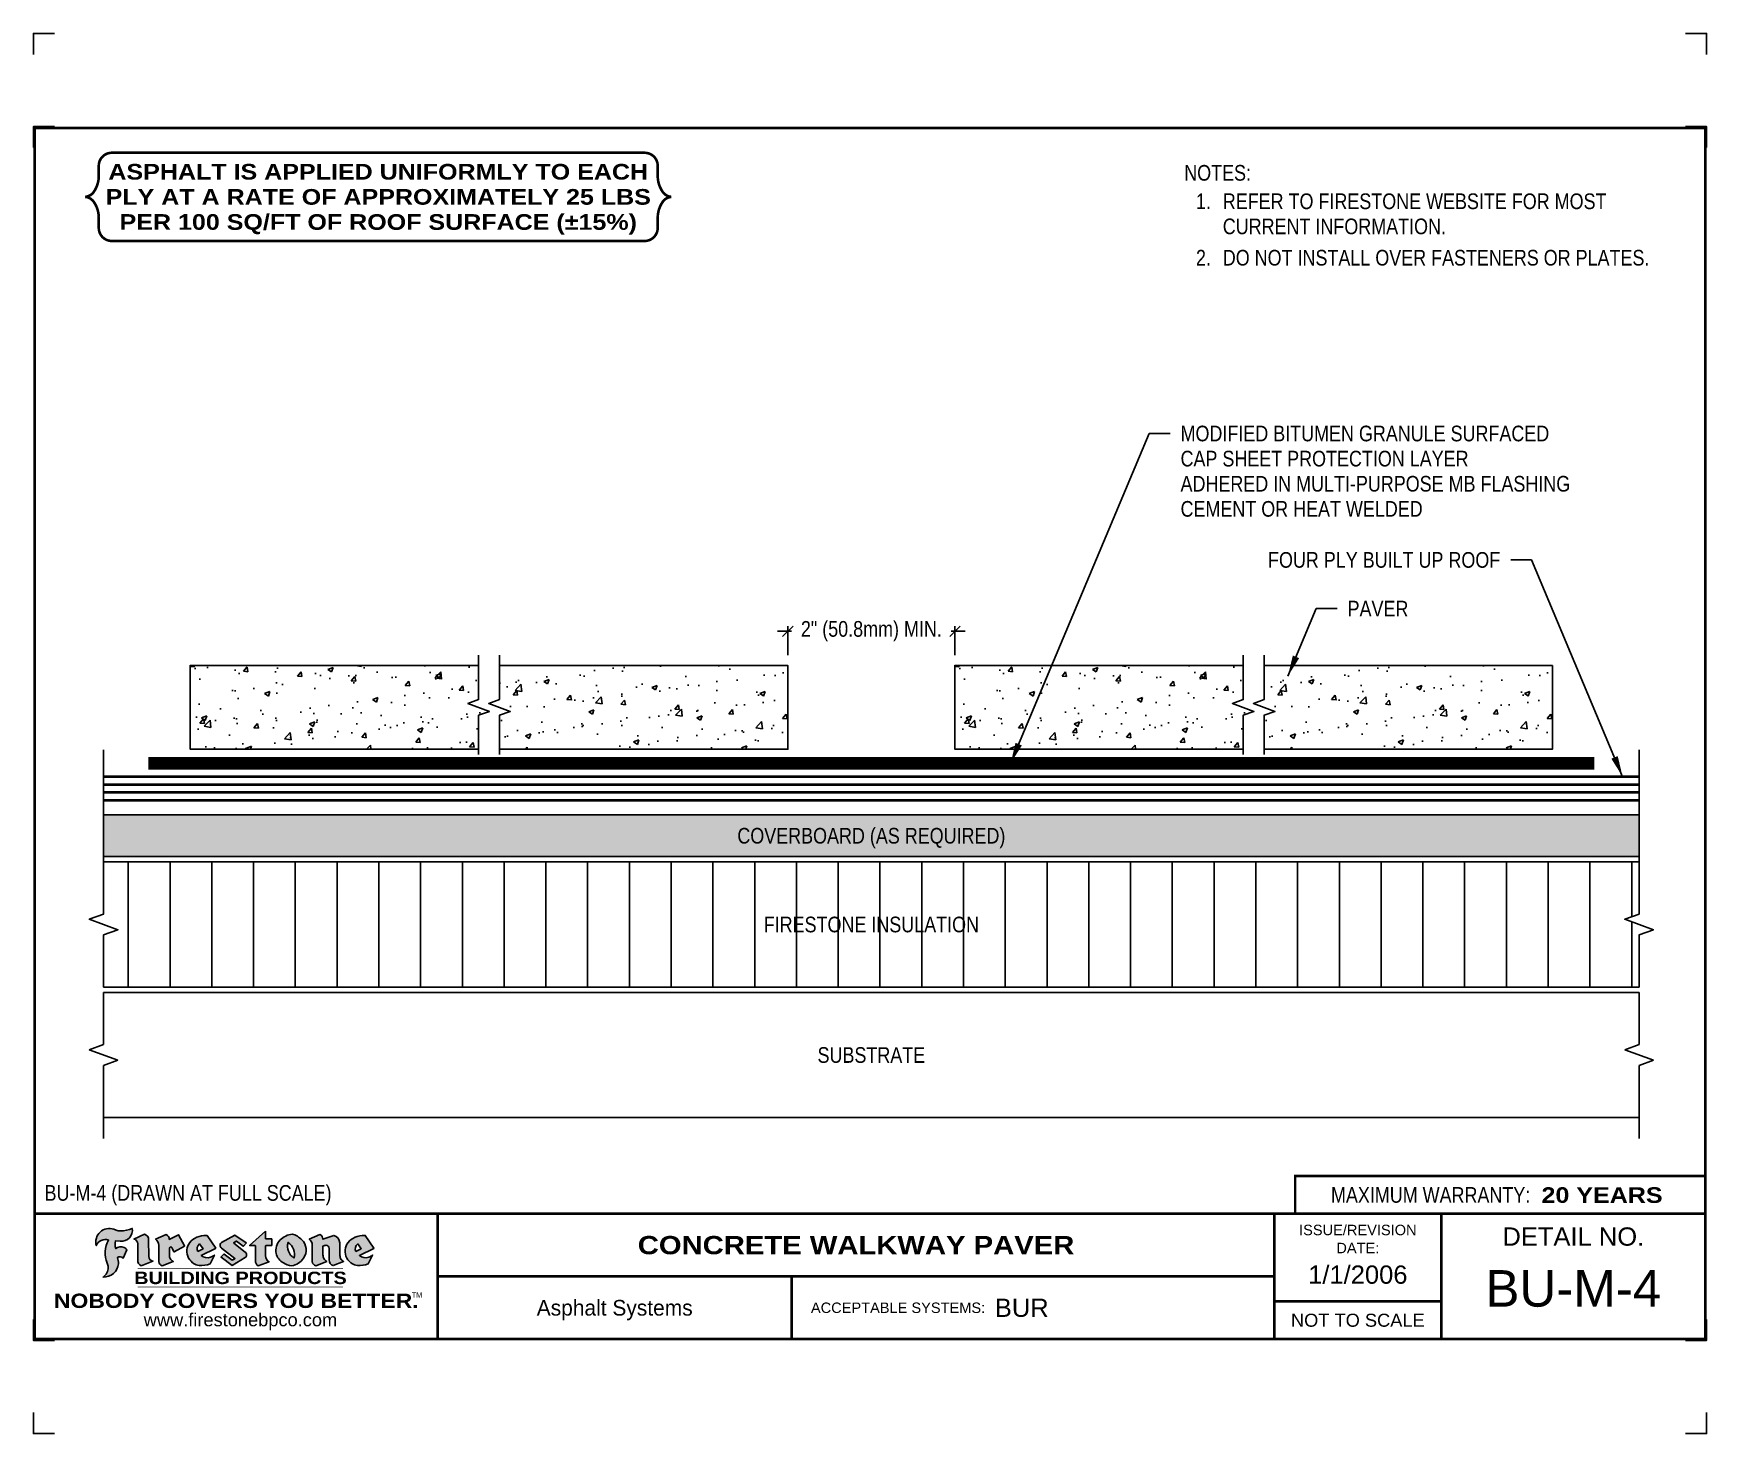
# Model space of a CAD drawing. Header units: inches. Extents: x -512 to -492, y -132.8 to -116.
import ezdxf
from ezdxf.enums import TextEntityAlignment as Align

# ---------------------------------------------------------------- set-up
doc = ezdxf.new("R2010")
doc.units = ezdxf.units.IN
doc.header["$MEASUREMENT"] = 0
doc.layers.get('0').update_dxf_attribs({"linetype": 'CONTINUOUS'})
doc.layers.get('DEFPOINTS').update_dxf_attribs({"linetype": 'CONTINUOUS'})
for name, color, linetype in [('FSBP-ACCESSORY-FIRESTONE', 7, 'CONTINUOUS'), ('FSBP-ANNO-LABEL', 7, 'CONTINUOUS'), ('FSBP-ANNO-NOTE', 7, 'CONTINUOUS'), ('FSBP-COVERBOARD_CANT', 46, 'CONTINUOUS'), ('FSBP-INSULATION', 7, 'CONTINUOUS'), ('FSBP-MEMBRANE', 7, 'CONTINUOUS'), ('FSBP-SUBSTRATE-GENERIC', 9, 'CONTINUOUS'), ('FSBP-TTLB', 7, 'CONTINUOUS'), ('FSBP-TTLB-BORDER', 7, 'CONTINUOUS'), ('FSBP-TTLB-TEXT', 7, 'CONTINUOUS')]:
    doc.layers.add(name, color=color, linetype=linetype)
doc.styles.add('ARIAL', font='ARIAL.TTF')
doc.styles.add('ARIAL_BOLD', font='ariblk.TTF')
doc.styles.add('ARIAL_NAR', font='ARIALN.TTF')
doc.styles.add('BANKGOTHIC', font='bgothm.ttf')
doc.dimstyles.new('FSBP-DIM', dxfattribs={"dimtxt": 0.1875, "dimasz": 0.125, "dimexe": 0.0625, "dimexo": 0.125, "dimgap": 0.125, "dimtad": 0, "dimdec": 0, "dimzin": 1, "dimdsep": 46, "dimlunit": 4, "dimtxsty": 'ARIAL_NAR', "dimblk": 'OBLIQUE', "dimcen": 0.09375, "dimdle": 0.0625, "dimclrd": 256, "dimclre": 256, "dimclrt": 256, "dimadec": 0, "dimazin": 0, "dimtfac": 1, "dimtdec": 0, "dimtmove": 1, "dimatfit": 3, "dimfxl": 0, "dimtolj": 1, "dimtzin": 0, "dimlwd": -1, "dimlwe": -1, "dimarcsym": 0})
doc.dimstyles.new('FSBP-LEADER', dxfattribs={"dimtxt": 0.1875, "dimasz": 0.25, "dimexe": 0.0625, "dimexo": 0.125, "dimgap": 0.125, "dimtad": 0, "dimtih": 1, "dimtoh": 1, "dimdec": 4, "dimzin": 0, "dimdsep": 46, "dimlunit": 4, "dimtxsty": 'ARIAL_NAR', "dimcen": 0.09375, "dimclrd": 256, "dimclre": 256, "dimclrt": 256, "dimadec": 0, "dimazin": 0, "dimtfac": 1, "dimtdec": 4, "dimtofl": 0, "dimtmove": 0, "dimatfit": 3, "dimfxl": 0, "dimtolj": 1, "dimtzin": 0, "dimlwd": -1, "dimlwe": -1, "dimarcsym": 0})

# ---------------------------------------------------------------- blocks, each defined once
blk = doc.blocks.new('_OBLIQUE')
at = {"color": 0, "linetype": 'ByBlock'}
blk.add_line((-0.5, -0.5), (0.5, 0.5), dxfattribs=at)
blk = doc.blocks.new('*D2')
at = {"layer": 'DEFPOINTS', "color": 0}
for p in [(-500.9664081908813, -123.1760656425994), (-502.9664081908813, -123.5880758524511), (-500.9664081908813, -123.5880758524511)]:
    blk.add_point(p, dxfattribs=at)
at = {"layer": 'FSBP-ANNO-LABEL'}
for p, q in [((-502.9664081908813, -123.1760656425994), (-503.0914081908813, -123.1760656425994)), ((-502.9664081908813, -123.4630758524511), (-502.9664081908813, -123.1135656425994)), ((-502.9664081908813, -123.1760656425994), (-502.9229438320819, -123.1760656425994)), ((-500.9664081908813, -123.1760656425994), (-501.0098725496808, -123.1760656425994)), ((-500.9664081908813, -123.4630758524511), (-500.9664081908813, -123.1135656425994)), ((-500.9664081908813, -123.1760656425994), (-500.8414081908813, -123.1760656425994))]:
    blk.add_line(p, q, dxfattribs=at)
at = {"layer": 'FSBP-ANNO-LABEL', "xscale": 0.125, "yscale": 0.125, "zscale": 0.125}
blk.add_blockref('_OBLIQUE', (-502.9664081908813, -123.1760656425994), dxfattribs=at)
at = {"layer": 'FSBP-ANNO-LABEL', "xscale": 0.125, "yscale": 0.125, "zscale": 0.125, "rotation": 180}
blk.add_blockref('_OBLIQUE', (-500.9664081908813, -123.1760656425994), dxfattribs=at)
at = {"layer": 'FSBP-ANNO-LABEL', "insert": (-501.9664081908813, -123.1760656425994), "char_height": 0.1875, "attachment_point": 5, "style": 'ARIAL_NAR'}
blk.add_mtext('\\A1;2" (50.8mm) MIN.', dxfattribs=at)
blk = doc.blocks.new('TTLB-ASPHALT_1')
at = {"layer": 'FSBP-TTLB-TEXT'}
h = blk.add_hatch(color=1, dxfattribs=at)
edge = h.paths.add_edge_path()
edge.add_arc((1.037309769669577, -0.1982514792917272), 0.1319107607348553, 264.0410451462098, 370.3106169565175)
edge.add_arc((1.027551646585692, 0.1214293576525733), 0.3273056962876235, 270.05058356628535, 295.23459397187514, ccw=False)
edge.add_arc((1.022801957313334, -0.06680179986895496), 0.1391656561713503, 249.3281275763668, 272.0749124149863, ccw=False)
edge.add_line((0.9736743133014443, -0.1970076156048179), (0.9474927838574558, -0.1852745150568325))
edge.add_arc((0.8939498971398336, -0.3394262635682139), 0.1631857907024099, 70.84590087378872, 194.3325259843273)
edge.add_arc((0.8444260109029358, -0.4259936440910792), 0.1179914261095279, 70.96950098067128, 156.9641407594482, ccw=False)
edge.add_arc((1.153141409296893, -0.4684497516079489), 0.3110405457095052, 150.323113748316, 203.2084295854517)
edge.add_arc((0.7562495500623072, -0.6412608153899839), 0.1218587156617311, 0.8849157075190988, 24.346689398949877, ccw=False)
edge.add_arc((0.749378166569727, -0.6475258110744306), 0.1289731377238325, -58.36655102076742, 3.6216782311386737, ccw=False)
edge.add_arc((0.825669902954445, -0.5792158350996175), 0.1783301886510355, 267.2205474105585, 354.1381621173521)
edge.add_arc((0.7903121048625223, -0.6011409294291781), 0.2127878929608591, 0.9996158580669169, 21.00503380861242)
edge.add_arc((1.018807122639402, -0.5666691048185157), 0.0513639566841585, 40.821177131732725, 125.52727787225791, ccw=False)
edge.add_line((1.057676976260041, -0.5330924682126437), (1.102776947655911, -0.4308018311949837))
edge.add_arc((1.040858222524662, -0.4699705673995993), 0.07326744446031509, 32.31675181867256, 66.31481236598174)
edge.add_arc((1.03226251882532, -0.5063316993097686), 0.1102246948011782, 69.8179132332389, 125.254734720681)
edge.add_arc((1.127708877207283, -0.3689593535312383), 0.1659710644737306, 164.1569669952081, 196.5811013160487, ccw=False)
edge.add_line((0.9680425188342383, -0.3236487780942383), (1.023615334387159, -0.3294494641845773))
h = blk.add_hatch(color=1, dxfattribs=at)
edge = h.paths.add_edge_path()
edge.add_line((1.275239419159561, -0.6223407783464694), (1.415345367376062, -0.5660418822574371))
edge.add_arc((1.421019305783972, -0.5090099247487814), 0.05731350411836947, 181.9717871001989, 264.31851000495806, ccw=False)
edge.add_line((1.363739737527226, -0.5109819325197265), (1.363412352251203, -0.3102363679013962))
edge.add_arc((1.294263659668758, -0.3103491388304036), 0.06914878453844908, 0.0934405599591014, 72.42834396969012)
edge.add_line((1.315139561173908, -0.2444268274366692), (1.186839444240604, -0.3024209471341379))
edge.add_arc((1.175246268095293, -0.3585110609420923), 0.05727567197445628, -0.017399788185912257, 78.322067691347, ccw=False)
edge.add_line((1.232521937428658, -0.3585284546236807), (1.232574268422297, -0.555126496687123))
edge.add_arc((1.305699496415485, -0.5558575689677241), 0.07312888236350451, 179.4272023230205, 245.3845503102953)
h = blk.add_hatch(color=1, dxfattribs=at)
edge = h.paths.add_edge_path()
edge.add_line((1.792026821926584, -0.3839679064720229), (1.722158956877934, -0.2518542302253621))
edge.add_arc((1.720119655279632, -0.2529327078887889), 0.002306916790721916, 27.87197133405528, 117.3766794470726)
edge.add_line((1.719058846382097, -0.250884159729182), (1.610638460368705, -0.3070279753467702))
edge.add_arc((1.547088841662969, -0.306102665849437), 0.06355635479880158, 359.165808011073, 425.8793658831422)
edge.add_line((1.573061729235633, -0.2480956029480268), (1.446879247402876, -0.3051325108639702))
edge.add_arc((1.407812067100195, -0.3703571330466247), 0.07602957263902092, -3.441403975725109, 59.07992244284969, ccw=False)
edge.add_line((1.483704536400296, -0.3749210150788969), (1.483704536400296, -0.5723838140635706))
edge.add_arc((1.540537465180449, -0.5682544061150878), 0.05698275005415228, 184.1557352478595, 255.3066498366543)
edge.add_line((1.526084036778343, -0.6233736605654059), (1.657291340682093, -0.570650514527486))
edge.add_arc((1.688298576827208, -0.502139038842401), 0.07520153584805701, 207.5160880841914, 245.649226723163, ccw=False)
edge.add_arc((1.721050197024908, -0.491448816845633), 0.1093332836229113, 179.4823365255141, 204.5537900001094, ccw=False)
edge.add_line((1.611721375809452, -0.4904610114968335), (1.611721375809452, -0.4126404716788983))
edge.add_arc((1.628589765097189, -0.4141592990360436), 0.01693662875851165, 28.356188110622497, 174.8549701683584, ccw=False)
edge.add_arc((1.627340435522399, -0.4197189881350454), 0.02111886817708033, 22.216893572439517, 40.10213956426492, ccw=False)
edge.add_line((1.646891420738257, -0.4117336534413738), (1.666638796144639, -0.4549750258192233))
edge.add_arc((1.668737246926753, -0.4540167099035415), 0.002306916790685597, 204.5451281842828, 299.6323508190067)
edge.add_line((1.669877862091766, -0.4560219186518992), (1.791128135493295, -0.3870515928837648))
edge.add_line((1.791128135493295, -0.3870515928837648), (1.792026821926584, -0.3839679064720229))
h = blk.add_hatch(color=1, dxfattribs=at)
h.paths.add_polyline_path([(2.063388732080512, -0.2583237030618903, 0.02524281661523788), (2.025024361750752, -0.2610532129309178, 0.1213611957758757), (1.901773912052249, -0.3008158885520373, 0.6151668103976068), (1.93274136141747, -0.6099060679591872, 0.05306812109568645), (1.967936229862175, -0.617865745600497, 0.1150932231766138), (2.099126721549737, -0.5994933789882708), (2.151195569562105, -0.4944891916583316, -0.08755405562188731), (2.104230609512001, -0.5187113292177372, -0.265591761123442), (1.992692314386659, -0.5010701623316862), (2.165347897647223, -0.4141184325909109, 0.4518949533370738), (2.166222728871162, -0.4107679608846269)])
h.paths.add_polyline_path([(2.014217313945437, -0.4188965037300676), (1.951113654018855, -0.4515330109460507, -0.3720533890450154), (1.973177450672722, -0.3607130665457561)], flags=16)
h = blk.add_hatch(color=1, dxfattribs=at)
edge = h.paths.add_edge_path()
edge.add_arc((2.260407392426799, -0.3775796671688738), 0.0415245022322573, 123.20805433950699, 232.2027298779723, ccw=False)
edge.add_line((2.237665217914071, -0.3428366421988329), (2.393535971665983, -0.2540943745380986))
edge.add_arc((2.394677353533154, -0.2560991469722467), 0.00230691679074142, 55.64644466176969, 119.65426054492929, ccw=False)
edge.add_line((2.395979141996861, -0.2541946229174954), (2.531809646140459, -0.3470380726374032))
edge.add_arc((2.530468902927936, -0.3489153772789848), 0.00230691679070047, -42.73110123842042, 54.46613537395791, ccw=False)
edge.add_line((2.532163440279987, -0.3504807552658491), (2.498457913851155, -0.3869673252714421))
edge.add_arc((2.496763376499132, -0.385401947284592), 0.002306916790673087, 233.75270768949161, 317.26889876139137, ccw=False)
edge.add_line((2.495399362263356, -0.38726241234572), (2.413849913492982, -0.3274738082119626))
edge.add_arc((2.412485899257177, -0.3293342732731332), 0.002306916790719977, 53.75270768979654, 124.4135619297866)
edge.add_line((2.41118211687575, -0.3274311136421062), (2.382933981293377, -0.346782838468144))
edge.add_arc((2.384237763674776, -0.3486859980991568), 0.002306916790694806, 124.4135619293765, 231.8459020253658)
edge.add_line((2.382812599816248, -0.3505000469010184), (2.519899969301207, -0.4581994452042721))
edge.add_arc((2.494247019847677, -0.4908523236374407), 0.0415245022322573, -55.21225898295228, 51.84590202520451, ccw=False)
edge.add_line((2.517938320565804, -0.5249552055672808), (2.364434947484597, -0.6179520922513717))
edge.add_arc((2.363239601923482, -0.6159790200102009), 0.002306916790727131, 233.2955624372974, 301.2087215702374, ccw=False)
edge.add_line((2.361860787187538, -0.6178285429225383), (2.231266621301074, -0.5204709167214361))
edge.add_arc((2.232647938930654, -0.518623262347532), 0.002306916790697738, 135.5134179846412, 233.2179869199849, ccw=False)
edge.add_line((2.231002150870836, -0.5170067083764565), (2.262839375599356, -0.4845937328397696))
edge.add_arc((2.264485163659231, -0.4862102868108593), 0.002306916790748635, 53.03528399994502, 135.5134179853723, ccw=False)
edge.add_line((2.265872365996302, -0.4843670465239001), (2.361834678328762, -0.5565872257804898))
edge.add_arc((2.363221880665748, -0.55474398549363), 0.00230691679062697, 233.0352840000717, 302.2362632414427)
edge.add_line((2.36445241715569, -0.5566953042850713), (2.39428499383348, -0.5378823484768844))
edge.add_arc((2.393054457343538, -0.5359310296853721), 0.002306916790685158, 302.2362632406162, 412.202729876843)
edge.add_line((2.394468296066179, -0.5341081404551886), (2.234958295420142, -0.4103916733127022))
h = blk.add_hatch(color=1, dxfattribs=at)
edge = h.paths.add_edge_path()
edge.add_line((2.763460561272041, -0.2072496393923444), (2.763460561272041, -0.2969520779963801))
edge.add_arc((2.765767478062685, -0.2969520779963943), 0.00230691679065842, 179.9999999996471, 269.9999999996471)
edge.add_line((2.765767478062685, -0.2992589947870528), (2.835417693520355, -0.2992589947870528))
edge.add_arc((2.835417693520355, -0.3015659115777538), 0.002306916790701052, 0, 90, ccw=False)
edge.add_line((2.837724610311056, -0.3015659115777538), (2.837724610311056, -0.3790761307453892))
edge.add_arc((2.835417693520355, -0.3790761307453749), 0.002306916790686842, 269.99999999964706, 359.99999999964706, ccw=False)
edge.add_line((2.835417693520355, -0.3813830475360618), (2.765767478062685, -0.3813830475360618))
edge.add_arc((2.765767478062685, -0.3836899643267202), 0.00230691679065842, 90.00000000035294, 180.0000000003529)
edge.add_line((2.763460561272041, -0.3836899643267344), (2.763460561272041, -0.5033995910642801))
edge.add_arc((2.836735953378934, -0.5071368822038522), 0.07337063740681407, 177.0802527808789, 245.3249543133826)
edge.add_line((2.806105814540615, -0.5738080530967267), (2.674529557384915, -0.6226036013049594))
edge.add_arc((2.708610405062075, -0.5642984087917995), 0.0675351734460605, 177.0345319916277, 239.69264280249, ccw=False)
edge.add_line((2.641165668230087, -0.560804539009709), (2.641165668230087, -0.3836899643267344))
edge.add_arc((2.638858751439443, -0.3836899643267202), 0.00230691679065842, 359.9999999996471, 449.999999999647)
edge.add_line((2.638858751439443, -0.3813830475360618), (2.572857950769389, -0.3813830475360618))
edge.add_line((2.572857950769389, -0.3813830475360618), (2.763460561272041, -0.2072496393923444))
h = blk.add_hatch(color=1, dxfattribs=at)
edge = h.paths.add_edge_path(flags=16)
edge.add_arc((2.940363509127394, -0.4847985213681483), 0.1684614578629417, 344.5558804047865, 417.0140046669545)
edge.add_arc((3.194458079644619, -0.3883534532477739), 0.1684614578629416, 164.5558804047865, 237.0140046669546)
edge = h.paths.add_edge_path()
edge.add_arc((3.069375116502187, -0.4399344555144893), 0.1828726885096673, 136.0914512150047, 191.213418978326)
edge.add_arc((3.064939550433394, -0.4318234379590393), 0.18031488047485, 194.0167254156723, 240.666373083186)
edge.add_arc((3.098047041778983, -0.3845058757092517), 0.2378525180183701, 239.2975390661776, 264.2889872773176)
edge.add_arc((3.048844782126224, -0.419023238379296), 0.203760689247156, 277.1986764832035, 326.503572961274)
edge.add_arc((3.077739326803538, -0.434104661646515), 0.1713748657917091, 325.3768876809903, 406.3828327799087)
edge.add_arc((3.011839488065931, -0.4896144380417837), 0.257194564585, 44.2846255351977, 73.82901434867308)
edge.add_arc((3.117152499586979, -0.4983433120546721), 0.2579560664039132, 97.50292863483669, 134.1039137579027)
h = blk.add_hatch(color=1, dxfattribs=at)
edge = h.paths.add_edge_path()
edge.add_line((3.322690228557462, -0.5721896537377091), (3.322690228557462, -0.3749210150788969))
edge.add_arc((3.24679775925739, -0.3703571330465678), 0.076029572638996, 356.5585960242387, 419.0799224428129)
edge.add_line((3.285864939560099, -0.3051325108639702), (3.412047421392799, -0.2480956029480268))
edge.add_arc((3.386074533820164, -0.3061026658494939), 0.06355635479883807, 0.3962622833877276, 65.87936588318718, ccw=False)
edge.add_line((3.449629368605429, -0.3056631084210863), (3.580526418688805, -0.2593848434574539))
edge.add_arc((3.555744121700968, -0.3530904070730259), 0.09692726601172152, 2.366977007666776, 75.18615851992018, ccw=False)
edge.add_line((3.652588689330287, -0.3490873311063041), (3.652588689330287, -0.4883770011386872))
edge.add_arc((3.761877549389567, -0.4914934052703757), 0.1093332836229049, 178.3666365323574, 204.5537900000422)
edge.add_arc((3.729125929191724, -0.502183627267101), 0.07520153584796149, 207.5160880841713, 245.2240541443095)
edge.add_line((3.697611150971852, -0.5704631245385627), (3.572585913552643, -0.6207021253773775))
edge.add_arc((3.595347186007587, -0.5526356419907756), 0.0717713151919874, 180.3328587115751, 251.51018566665869, ccw=False)
edge.add_line((3.523577081955409, -0.5530525936986663), (3.523577081955409, -0.4153032515383615))
edge.add_arc((3.486319529276869, -0.4148773504126382), 0.03725998689428563, 359.3450650296066, 449.0500281941025)
edge.add_arc((3.482769874121715, -0.4419622099033518), 0.06447454900600776, 86.29402372314017, 119.8211331593848)
edge.add_line((3.450707067966732, -0.3860252459975726), (3.450707067966732, -0.4904610114968335))
edge.add_arc((3.560035889182245, -0.4914488168456472), 0.1093332836229753, 179.4823365255069, 204.5537900001023)
edge.add_arc((3.527284268984403, -0.5021390388425004), 0.07520153584796385, 207.5160880841699, 245.6492267231416)
edge.add_line((3.496277032839316, -0.570650514527486), (3.365069728935509, -0.6233736605654059))
edge.add_arc((3.379502486061938, -0.5682868177318028), 0.05694615642555721, 183.9298782390169, 255.318496325343, ccw=False)
h = blk.add_hatch(color=1, dxfattribs=at)
h.paths.add_polyline_path([(3.957695472291277, -0.2583237030618903, 0.02524281661523822), (3.919331101961575, -0.2610532129309178, 0.1085638477195505), (3.807890832595604, -0.2939221658134414, 0.6425897848490651), (3.827048101628293, -0.6099060679591872, 0.05306812109569052), (3.862242970072884, -0.617865745600497, 0.1150932231766133), (3.993433461760503, -0.5994933789882708), (4.045502309772871, -0.4944891916583316, -0.08755405562189084), (3.998537349722767, -0.5187113292177372, -0.2655917611234366), (3.886999054597368, -0.5010701623316862), (4.059654637857989, -0.4141184325909109, 0.4518949533370731), (4.060529469081928, -0.4107679608846269)])
h.paths.add_polyline_path([(3.90852405415626, -0.4188965037300676), (3.845420394229677, -0.4515330109460507, -0.3720533890450147), (3.867484190883488, -0.3607130665457561)], flags=16)
blk.add_line((16.84110496735593, 0), (20, 0))
at = {"layer": 'DEFPOINTS', "linetype": 'Continuous', "ltscale": 1.75}
for points in [[(-0.015625, 13.88083333333333), (-0.015625, 14.13083333333333), (0.234375, 14.13083333333333)], [(20.01562500000003, 13.88083333333333), (20.01562500000003, 14.13083333333333), (19.76562500000003, 14.13083333333333)], [(-0.015625, -2.380833333333342), (-0.015625, -2.630833333333342), (0.234375, -2.630833333333342)], [(20.01562500000003, -2.380833333333342), (20.01562500000003, -2.630833333333342), (19.76562500000003, -2.630833333333342)]]:
    blk.add_lwpolyline(points, dxfattribs=at)
at = {"layer": 'DEFPOINTS', "color": 1}
for points in [[(0.234375, 13.015625), (-0.015625, 13.015625), (-0.015625, 12.765625)], [(20.015625, 12.765625), (20.015625, 13.015625), (19.765625, 13.015625)], [(0.234375, -1.515625), (-0.015625, -1.515625), (-0.015625, -1.265625)], [(20.015625, -1.265625), (20.015625, -1.515625), (19.765625, -1.515625)]]:
    blk.add_lwpolyline(points, dxfattribs=at)
at = {"layer": 'FSBP-TTLB', "const_width": 0.03125}
blk.add_lwpolyline([(15.09028770518938, 0), (20, 0), (20, 0.4512598240669945), (15.09028770518938, 0.4512598240669945)], close=True, dxfattribs=at)
for points in [[(0, 0), (0, -1.5), (20, -1.5), (20, 0), (0, 0)], [(4.825208527206769, 0), (4.825208527206769, -0.75)], [(14.84028770518938, 0), (14.84028770518938, -1.5)], [(16.84110496735593, 0), (16.84110496735593, -1.5)], [(20, 0), (20, -1.5)], [(4.825208527206769, -0.75), (14.84028770518938, -0.75)], [(4.825208527206769, -0.75), (4.825208527206769, -1.5)], [(14.84028770518938, -1.048740175933006), (16.84110496735593, -1.048740175933006)]]:
    blk.add_lwpolyline(points, dxfattribs=at)
at = {"layer": 'FSBP-TTLB-BORDER', "const_width": 0.03125}
blk.add_lwpolyline([(20, 0), (20, 13), (0, 13), (0, 0)], dxfattribs=at)
at = {"layer": 'FSBP-TTLB-TEXT', "color": 1}
blk.add_line((0.7358432058323388, -0.379822754145593), (0.7358432058323388, -0.379822754145593), dxfattribs=at)
for points in [[(1.023615323725323, -0.3294494630716969, 0.5000510906601082), (1.167090420776901, -0.1746414942047778, -0.1103304102359608), (1.027840608309816, -0.2058762110801382, -0.09957876667165425), (0.9736743133014443, -0.1970076156048179), (0.9474927838574558, -0.1852745150568325, 0.5978159689075124), (0.7358432058323388, -0.379822754145593, -0.3938834584182213), (0.8828996422548698, -0.3144510229727047, 0.2349406564350952), (0.86727108227484, -0.5910237178633082, -0.1027304183841549), (0.8780937320133262, -0.6393788197974146, -0.2772692352614086), (0.8170223912655956, -0.7573362346216896, 0.3985429150902959), (1.003067614090241, -0.5974286950643517, 0.0875124847930418), (0.9889600163401155, -0.5248671157293501, -0.3874031597924062), (1.057676976260041, -0.5330924682126437), (1.102776947655911, -0.4308018311949837, 0.1494423498871741), (1.07029056398062, -0.4028746979725923, 0.2467195073738216), (0.9686394281704906, -0.4163228904100862, -0.1424285161541127), (0.9680425188342383, -0.3236487780942383), (1.023615334387159, -0.3294494641845773)], [(2.166222728871162, -0.4107679608846269), (2.063388732080512, -0.2583237030618903, 0.02524281661523788), (2.025024361750752, -0.2610532129309178, 0.1085638477195265), (1.913584092384895, -0.2939221658134414, 0.6425897848491228), (1.93274136141747, -0.6099060679591872, 0.05306812109568648), (1.967936229862175, -0.617865745600497, 0.1150932231766137), (2.099126721549737, -0.5994933789882708), (2.151195569562105, -0.4944891916583316, -0.0875540556218873), (2.104230609512001, -0.5187113292177372, -0.2655917611234418), (1.992692314386659, -0.5010701623316862), (2.165347897647223, -0.4141184325909109)], [(2.763460561272041, -0.2072496393923444), (2.763460561272041, -0.2969520779963801, 0.4142135623730958), (2.765767478062685, -0.2992589947870528), (2.835417693520355, -0.2992589947870528, -0.414213562373095), (2.837724610311056, -0.3015659115777538), (2.837724610311056, -0.3790761307453892, -0.4142135623730938), (2.835417693520355, -0.3813830475360618), (2.765767478062685, -0.3813830475360618, 0.4142135623730958), (2.763460561272041, -0.3836899643267344), (2.763460561272041, -0.5033995910642801, 0.3068985753588853), (2.806105814540615, -0.5738080530967267), (2.674529557384915, -0.6226036013049594, -0.2804194150632976), (2.641165668230087, -0.560804539009709), (2.641165668230087, -0.3836899643267344, 0.414213562373095), (2.638858751439443, -0.3813830475360618), (2.572857950769389, -0.3813830475360618), (2.763460561272041, -0.2072496393923444)], [(4.060529469081928, -0.4107679608846269), (3.957695472291277, -0.2583237030618903, 0.02524281661523788), (3.919331101961575, -0.2610532129309178, 0.1085638477195265), (3.807890832595604, -0.2939221658134414, 0.6425897848491228), (3.827048101628293, -0.6099060679591872, 0.05306812109568648), (3.862242970072884, -0.617865745600497, 0.1150932231766137), (3.993433461760503, -0.5994933789882708), (4.045502309772871, -0.4944891916583316, -0.0875540556218873), (3.998537349722767, -0.5187113292177372, -0.2655917611234418), (3.886999054597368, -0.5010701623316862), (4.059654637857989, -0.4141184325909109)], [(4.059654637857989, -0.4141184325909109, 0.4518949533370731), (4.060529469081928, -0.4107679608846269, 0.4518949533370731)]]:
    blk.add_lwpolyline(points, format="xyb", dxfattribs=at)
for points in [[(1.275239419159561, -0.6223407783464694), (1.415345367376062, -0.5660418822574371, -0.3756100036733062), (1.363739737527226, -0.5109819325197265), (1.363412352251203, -0.3102363679013962, 0.3265360292958048), (1.315139561173908, -0.2444268274366692), (1.186839444240604, -0.3024209471341379, -0.3557863980845349), (1.232521937428658, -0.3585284546236807), (1.232574268422297, -0.555126496687123, 0.2960110723418457)], [(1.792026821926584, -0.3839679064720229), (1.722158956877934, -0.2518542302253621, 0.4116839150163434), (1.719058846382097, -0.250884159729182), (1.610638460368705, -0.3070279753467702, 0.2996033003794034), (1.573061729235633, -0.2480956029480268), (1.446879247402876, -0.3051325108639702, -0.2797757560995365), (1.483704536400296, -0.3749210150788969), (1.483704536400296, -0.5723838140635706, 0.320828638474519), (1.526084036778343, -0.6233736605654059), (1.657291340682093, -0.570650514527486, -0.1679398621276611), (1.621603752698661, -0.5368819723450571, -0.1098333365370753), (1.611721375809452, -0.4904610114968335), (1.611721375809452, -0.4126404716788983, -0.743334502655012), (1.64349420176768, -0.4061152228778298, -0.07819791644735608), (1.646891420738257, -0.4117336534413738), (1.666638796144639, -0.4549750258192233, 0.4404648714563479), (1.669877862091766, -0.4560219186518992), (1.791128135493295, -0.3870515928837648)], [(1.951113654018855, -0.4515330109460507), (2.014217313945437, -0.4188965037300676), (1.973177450672722, -0.3607130665457561, 0.3720533890450154)], [(2.234958295420142, -0.4103916733127022, -0.5150044486718882), (2.237665217914071, -0.3428366421988329), (2.393535971665983, -0.2540943745380986, -0.2867822934100265), (2.395979141996861, -0.2541946229174954), (2.531809646140459, -0.3470380726374032, -0.4515027974650387), (2.532163440279987, -0.3504807552658491), (2.498457913851155, -0.3869673252714421, -0.3814439164929681), (2.495399362263356, -0.38726241234572), (2.413849913492982, -0.3274738082119626, 0.3184718635035665), (2.41118211687575, -0.3274311136421062), (2.382933981293377, -0.346782838468144, 0.5064094529656681), (2.382812599816248, -0.3505000469010184), (2.519899969301207, -0.4581994452042721, -0.5043597839115849), (2.517938320565804, -0.5249552055672808), (2.364434947484597, -0.6179520922513717, -0.3053163970316367), (2.361860787187538, -0.6178285429225383), (2.231266621301074, -0.5204709167214361, -0.4541703869768119), (2.231002150870836, -0.5170067083764565), (2.262839375599356, -0.4845937328397696, -0.3762644290664977), (2.265872365996302, -0.4843670465239001), (2.361834678328762, -0.5565872257804898, 0.3114700032088108), (2.36445241715569, -0.5566953042850713), (2.39428499383348, -0.5378823484768844, 0.520381097387146), (2.394468296066179, -0.5341081404551886)], [(2.937624918725987, -0.3131105398334029, 0.2452625673097023), (2.889993533867141, -0.4754966266250307, 0.2064059665179019), (2.976604338974084, -0.5890186876871866, 0.1094800500670344), (3.074378098474654, -0.6211778035979165, 0.2185147641853038), (3.218764944843201, -0.5314757029352819, 0.3689489483072479), (3.195959963110113, -0.3100352223135445, 0.1296305888694145), (3.0834694040758, -0.242595816912754, 0.1610736375384317)], [(3.10274193015772, -0.5296595419651595, 0.3271311138286319), (3.032079658614293, -0.3434924326507627, 0.3271311138286322)], [(3.322690228557462, -0.5721896537377091), (3.322690228557462, -0.3749210150788969, 0.2797757560995341), (3.285864939560099, -0.3051325108639702), (3.412047421392799, -0.2480956029480268, -0.2937618496109166), (3.449629368605429, -0.3056631084210863), (3.580526418688805, -0.2593848434574539, -0.3288760160581939), (3.652588689330287, -0.3490873311063041), (3.652588689330287, -0.4883770011386872, 0.114762897203527), (3.662431105063263, -0.536926560769686, 0.166032965990522), (3.697611150971852, -0.5704631245385627), (3.572585913552643, -0.6207021253773775, -0.3209557512194564), (3.523577081955409, -0.5530525936986663), (3.523577081955409, -0.4153032515383615, 0.4127061514896111), (3.48693727661589, -0.3776224848030694, 0.1473421876160361), (3.450707067966732, -0.3860252459975726), (3.450707067966732, -0.4904610114968335, 0.1098333365370753), (3.460589444855941, -0.5368819723450855, 0.1679398621276611), (3.496277032839316, -0.570650514527486), (3.365069728935509, -0.6233736605654059, -0.3219729545308964), (3.322690228557462, -0.5721896537377091, 29.1476284739)], [(3.845420394229677, -0.4515330109460507), (3.90852405415626, -0.4188965037300676), (3.867484190883488, -0.3607130665457561, 0.3720533890450154)]]:
    blk.add_lwpolyline(points, format="xyb", close=True, dxfattribs=at)
at = {"layer": 'FSBP-TTLB-TEXT'}
for points, const_width in [([(1.233926579809207, -0.6584455781731435), (3.691229482685259, -0.6584455781731577)], 0.0078125), ([(9.061522829276782, -0.75), (9.061522829276782, -1.5)], 0.03125), ([(1.233926579809207, -0.8761560960495984), (3.691229482685259, -0.8761560960495842)], 0.0078125)]:
    blk.add_lwpolyline(points, dxfattribs=dict(at, const_width=const_width))
at = {"layer": 'FSBP-TTLB-TEXT', "color": 1}
for centre, start, end in [((1.789987520328282, -0.3850463841354355), 299.6323508193319, 27.87197133380463), ((2.164310260790558, -0.412058050385383), 296.7304547840455, 34.00233684987403)]:
    blk.add_arc(centre, 0.00230691679068068, start, end, dxfattribs=at)
at = {"layer": 'FSBP-TTLB-TEXT', "style": 'ARIAL_NAR'}
blk.add_text('MAXIMUM WARRANTY:', height=0.1875, dxfattribs=at).set_placement((17.90516569312837, 0.2256299120335257), align=Align.MIDDLE_RIGHT)
at = {"layer": 'FSBP-TTLB-TEXT'}
for s, height, style, p in [('20 YEARS', 0.1875, 'ARIAL_BOLD', (18.03987100774941, 0.2240244307510579)), ('ACCEPTABLE SYSTEMS:', 0.125, 'ARIAL', (9.292812815915624, -1.125))]:
    blk.add_text(s, height=height, dxfattribs=dict(at, style=style)).set_placement(p, align=Align.MIDDLE_LEFT)
for s, height, style, p in [('ISSUE/REVISION', 0.125, 'ARIAL', (15.84069633627263, -0.1938496373466023)), ('DETAIL NO.', 0.21875, 'ARIAL', (18.42055248367797, -0.2724398367368792)), ('DATE:', 0.125, 'ARIAL', (15.84069633627263, -0.409973105348854)), ('www.firestonebpco.com', 0.15625, 'ARIAL', (2.462578031247233, -1.268657306740124)), ('Asphalt Systems', 0.1875, 'BANKGOTHIC', (6.943365678241776, -1.125)), ('NOT TO SCALE', 0.15625, 'ARIAL', (15.84069633627263, -1.274370087966503))]:
    blk.add_text(s, height=height, dxfattribs=dict(at, style=style)).set_placement(p, align=Align.MIDDLE_CENTER)
at = {"layer": 'FSBP-TTLB-TEXT', "lineweight": 18, "style": 'ARIAL_BOLD'}
blk.add_text('BUILDING PRODUCTS', height=0.1484375, dxfattribs=at).set_placement((2.462578031247233, -0.7673008371113639), align=Align.MIDDLE_CENTER)
at = {"layer": 'FSBP-TTLB-TEXT', "color": 1}
for s, height, style, p in [('NOBODY COVERS YOU BETTER.', 0.171875, 'ARIAL_BOLD', (2.412604263603384, -1.041650450587369)), ('TM', 0.0625, 'BANKGOTHIC', (4.576671173373001, -0.9725745042934193))]:
    blk.add_text(s, height=height, dxfattribs=dict(at, style=style)).set_placement(p, align=Align.MIDDLE_CENTER)
at = {"layer": 'FSBP-TTLB-TEXT'}
for tag, height, style, p in [('DETAIL_DESCP_LINE_1', 0.21875, 'ARIAL_BOLD', (9.832748116198076, -0.375)), ('ISSUE_REV_DATE', 0.21875, 'ARIAL', (15.84069633627263, -0.7282559425942452)), ('DETAIL_NUMBER', 0.4375, 'ARIAL', (18.42055248367797, -0.8931630692489421))]:
    blk.add_attdef(tag, text='', height=height, dxfattribs=dict(at, style=style)).set_placement(p, align=Align.MIDDLE_CENTER)
at = {"layer": 'FSBP-TTLB-TEXT', "style": 'ARIAL'}
blk.add_attdef('ACCPT_SYSTEMS', text='', height=0.21875, dxfattribs=at).set_placement((11.49438170418193, -1.125), align=Align.MIDDLE_LEFT)

msp = doc.modelspace()

# ---------------------------------------------------------------- hatches: boundary and pattern name
at = {"layer": 'FSBP-ACCESSORY-FIRESTONE'}
h = msp.add_hatch(dxfattribs=at)
h.set_pattern_fill('AR-CONC', color=256, scale=0.09, style=0)
h.set_pattern_definition([(49.99999999999999, (-767.3615844041807, -68.45848910987073), (0.6455341643406781, -0.0564769214843356), [0.0675, -0.7424999999999999]), (355, (-767.3615844041807, -68.45848910987073), (-0.1248762002517, 0.6769729203300107), [0.054, -0.594]), (100.4514, (-767.3077898921807, -68.46319551587075), (0.5206584435426194, 0.6204955878548583), [0.05736617099999983, -0.631027900799997]), (46.18420000000001, (-767.3615844041807, -68.27848910987078), (0.96051694376308, -0.1489671128961163), [0.10125, -1.11375]), (96.6356, (-767.2815413336808, -68.29090308617074), (0.841196434993833, 0.8767060838103975), [0.08604925919999962, -0.9465416999999969]), (351.1842, (-767.3615844041807, -68.27848910987078), (0.8411957506202644, 0.8767067408327921), [0.081, -0.891]), (21, (-767.2715844041805, -68.32348910987074), (0.5372163469066155, -0.3623570015988049), [0.0675, -0.7424999999999999]), (326.0000000000001, (-767.2715844041805, -68.32348910987074), (0.2189837987294236, 0.6526350405421677), [0.054, -0.594]), (71.4514, (-767.2268163944806, -68.3536855552708), (0.7562003657233409, 0.2902774470389571), [0.05736617100000001, -0.6310279007999999]), (37.50000000000001, (-767.3615844041807, -68.45848910987073), (0.0109438697855616, 0.2996044684481803), [0, -0.5868, 0, -0.603, 0, -0.59625]), (7.499999999999999, (-767.3615844041807, -68.45848910987073), (0.2367625836979337, 0.3549705406941242), [0, -0.3438, 0, -0.5733, 0, -0.22725]), (327.5, (-767.5622844041806, -68.45848910987073), (0.4804401925551681, -0.02029938456094182), [0, -0.225, 0, -0.702, 0, -0.9314999999999999]), (317.5, (-767.6522844041807, -68.45848910987073), (0.5248675524081476, 0.09009448409908591), [0, -0.2925, 0, -0.4661999999999999, 0, -0.6615])])
h.paths.add_polyline_path([(-506.6687584600711, -124.5880758524511), (-506.6687584600711, -124.1818258524511), (-506.5399704560341, -124.1349508524511), (-506.7975464641079, -124.0412008524511), (-506.6687584600711, -123.9943258524511), (-506.6687584600711, -123.5880758524511), (-510.1211087292609, -123.5880758524511), (-510.1211087292608, -124.5880758524511)])
h.paths.add_polyline_path([(-506.4187584600711, -123.5880758524511), (-506.4187584600711, -123.9943258524511), (-506.5475464641079, -124.0412008524511), (-506.2899704560341, -124.1349508524511), (-506.4187584600711, -124.1818258524511), (-506.4187584600711, -124.5880758524511), (-502.9664081908813, -124.5880758524511), (-502.9664081908813, -123.5880758524511)])
h = msp.add_hatch(dxfattribs=at)
h.set_pattern_fill('AR-CONC', color=256, scale=0.09, style=0)
h.set_pattern_definition([(49.99999999999999, (-758.2068838658012, -68.45848910987078), (0.6455341643406781, -0.0564769214843356), [0.0675, -0.7424999999999999]), (355, (-758.2068838658012, -68.45848910987078), (-0.1248762002517, 0.6769729203300107), [0.054, -0.594]), (100.4514, (-758.1530893538012, -68.46319551587081), (0.5206584435426194, 0.6204955878548583), [0.05736617099999982, -0.6310279007999969]), (46.18420000000001, (-758.2068838658012, -68.27848910987078), (0.96051694376308, -0.1489671128961163), [0.10125, -1.11375]), (96.6356, (-758.1268407953013, -68.29090308617074), (0.841196434993833, 0.8767060838103975), [0.0860492591999996, -0.9465416999999968]), (351.1842, (-758.2068838658012, -68.27848910987078), (0.8411957506202644, 0.8767067408327921), [0.081, -0.891]), (21, (-758.1168838658015, -68.32348910987074), (0.5372163469066155, -0.3623570015988049), [0.0675, -0.7424999999999999]), (326.0000000000001, (-758.1168838658015, -68.32348910987074), (0.2189837987294236, 0.6526350405421677), [0.054, -0.594]), (71.4514, (-758.0721158561015, -68.3536855552708), (0.7562003657233409, 0.2902774470389571), [0.05736617100000001, -0.6310279007999999]), (37.50000000000001, (-758.2068838658012, -68.45848910987078), (0.0109438697855616, 0.2996044684481803), [0, -0.5868, 0, -0.603, 0, -0.59625]), (7.499999999999999, (-758.2068838658012, -68.45848910987078), (0.2367625836979337, 0.3549705406941242), [0, -0.3438, 0, -0.5733, 0, -0.22725]), (327.5, (-758.4075838658015, -68.45848910987078), (0.4804401925551681, -0.02029938456094182), [0, -0.225, 0, -0.702, 0, -0.9314999999999999]), (317.5, (-758.4975838658012, -68.45848910987078), (0.5248675524081476, 0.09009448409908591), [0, -0.2925, 0, -0.4661999999999999, 0, -0.6615])])
h.paths.add_polyline_path([(-497.3852699176547, -124.1349508524511), (-497.6428459257286, -124.0412008524511), (-497.5140579216916, -123.9943258524511), (-497.5140579216916, -123.5880758524511), (-500.9664081908813, -123.5880758524511), (-500.9664081908813, -124.5880758524511), (-497.5140579216916, -124.5880758524511), (-497.5140579216916, -124.1818258524511)])
h.paths.add_polyline_path([(-493.8117076525019, -123.5880758524511), (-497.2640579216916, -123.5880758524511), (-497.2640579216916, -123.9943258524511), (-497.3928459257286, -124.0412008524511), (-497.1352699176547, -124.1349508524511), (-497.2640579216916, -124.1818258524511), (-497.2640579216916, -124.5880758524511), (-493.8117076525019, -124.5880758524511)])
at = {"layer": 'FSBP-COVERBOARD_CANT'}
h = msp.add_hatch(dxfattribs=at)
h.set_pattern_fill('ANSI36', color=256, style=0)
h.set_pattern_definition([(45, (-540.8636679342544, 81.66523130815958), (0.06629126073623884, 0.2430679560328757), [0.3125, -0.0625, 0, -0.0625])])
h.paths.add_polyline_path([(-492.7743925343291, -125.3743258524462), (-511.1584238474338, -125.3743258524462), (-511.1584238474337, -125.8743258524464), (-492.7743925343291, -125.8743258524464)])
h.paths.add_polyline_path([(-503.5134430646876, -125.8346878067438), (-500.419373317075, -125.8346878067438), (-500.419373317075, -125.4657630113823), (-503.5134430646876, -125.4657630113823)], flags=24)
at = {"layer": 'FSBP-INSULATION'}
h = msp.add_hatch(dxfattribs=at)
h.set_pattern_fill('LINE', color=256, scale=4, angle=90, style=0)
h.set_pattern_definition([(90, (-540.8636679342544, 81.66523130815958), (-0.5, 3.061515884555943e-17), [])])
h.paths.add_polyline_path([(-492.7743925343291, -126.8118258524462), (-492.6026751956131, -126.7493258524462), (-492.9461098730452, -126.6243258524462), (-492.7743925343291, -126.5618258524464), (-492.7743925343291, -125.9368258524462), (-511.1584238474337, -125.9368258524462), (-511.1584238474337, -126.5618258524462), (-511.3301411861497, -126.6243258524464), (-510.9867065087178, -126.7493258524462), (-511.1584238474337, -126.8118258524464), (-511.1584238474337, -127.4368258524462), (-492.7743925343291, -127.4368258524464)])
h.paths.add_polyline_path([(-503.3037525803766, -126.8322790413958), (-500.6290638013861, -126.8322790413958), (-500.6290638013861, -126.5412447644517), (-503.3037525803766, -126.5412447644517)], flags=24)

# ---------------------------------------------------------------- linework, layer by layer
at = {"layer": 'FSBP-ACCESSORY-FIRESTONE'}
for points in [[(-506.6687584600711, -123.5880758524511), (-510.1211087292608, -123.588075852451), (-510.1211087292608, -124.5880758524511), (-506.6687584600711, -124.5880758524511)], [(-506.4187584600711, -124.5880758524511), (-502.9664081908813, -124.5880758524511), (-502.9664081908813, -123.5880758524511), (-506.4187584600711, -123.5880758524511)], [(-497.5140579216916, -123.5880758524511), (-500.9664081908813, -123.5880758524511), (-500.9664081908813, -124.5880758524511), (-497.5140579216916, -124.5880758524511)], [(-497.2640579216916, -124.5880758524511), (-493.8117076525019, -124.5880758524511), (-493.8117076525019, -123.5880758524511), (-497.2640579216916, -123.5880758524511)]]:
    msp.add_lwpolyline(points, dxfattribs=at)
at = {"layer": 'FSBP-ACCESSORY-FIRESTONE', "linetype": 'Continuous'}
for points in [[(-506.6687584600711, -124.6505758524511), (-506.6687584600711, -124.1818258524511), (-506.5399704560341, -124.1349508524511), (-506.7975464641079, -124.0412008524511), (-506.6687584600711, -123.9943258524511), (-506.6687584600711, -123.4630758524511)], [(-506.4187584600711, -124.6505758524511), (-506.4187584600711, -124.1818258524511), (-506.2899704560341, -124.1349508524511), (-506.5475464641079, -124.0412008524511), (-506.4187584600711, -123.9943258524511), (-506.4187584600711, -123.4630758524511)], [(-497.5140579216916, -124.6505758524511), (-497.5140579216916, -124.1818258524511), (-497.3852699176547, -124.1349508524511), (-497.6428459257286, -124.0412008524511), (-497.5140579216916, -123.9943258524511), (-497.5140579216916, -123.4630758524511)], [(-497.2640579216916, -124.6505758524511), (-497.2640579216916, -124.1818258524511), (-497.1352699176547, -124.1349508524511), (-497.3928459257286, -124.0412008524511), (-497.2640579216916, -123.9943258524511), (-497.2640579216916, -123.4630758524511)]]:
    msp.add_lwpolyline(points, dxfattribs=at)
at = {"layer": 'FSBP-ANNO-NOTE', "const_width": 0.03125}
msp.add_lwpolyline([(-511.2164663704126, -117.736351076289), (-511.2164663704126, -117.6040650453062, -0.414213562373095), (-511.0602163704126, -117.4478150453062), (-504.6807112918277, -117.4478150453062, -0.414213562373095), (-504.5244612918277, -117.6040650453062), (-504.5244612918277, -117.736351076289, 0.1409083258157955), (-504.4660136656403, -117.914492126392, 0.2244532195272858), (-504.3619502479273, -117.9757731664888, 0.2244532195272858), (-504.4660136656403, -118.0370542065856, 0.1409083258157939), (-504.5244612918277, -118.2151952566886), (-504.5244612918277, -118.3474812876715, -0.414213562373095), (-504.6807112918277, -118.5037312876715), (-511.0602163704126, -118.5037312876715, -0.414213562373095), (-511.2164663704126, -118.3474812876715), (-511.2164663704126, -118.2151952566886, 0.1409083258157955), (-511.2749139966, -118.0370542065856, 0.2244532195272858), (-511.378977414313, -117.9757731664888, 0.2244532195272858), (-511.2749139966, -117.914492126392, 0.1409083258157939)], format="xyb", close=True, dxfattribs=at)
msp.add_lwpolyline([(-511.2164663704126, -117.736351076289), (-511.2164663704126, -117.6040650453062, -0.414213562373095), (-511.0602163704126, -117.4478150453062), (-504.6807112918277, -117.4478150453062, -0.414213562373095), (-504.5244612918277, -117.6040650453062), (-504.5244612918277, -117.736351076289, 0.1409083258157955), (-504.4660136656403, -117.914492126392, 0.2244532195272858), (-504.3619502479273, -117.9757731664888, 0.2244532195272858), (-504.4660136656403, -118.0370542065856, 0.1409083258157939), (-504.5244612918277, -118.2151952566886), (-504.5244612918277, -118.3474812876715, -0.414213562373095), (-504.6807112918277, -118.5037312876715), (-511.0602163704126, -118.5037312876715, -0.414213562373095), (-511.2164663704126, -118.3474812876715), (-511.2164663704126, -118.2151952566886, 0.1409083258157955), (-511.2749139966, -118.0370542065856, 0.2244532195272858), (-511.378977414313, -117.9757731664888, 0.2244532195272858), (-511.2749139966, -117.914492126392, 0.1409083258157939)], format="xyb", close=True, dxfattribs=at)
at = {"layer": 'FSBP-COVERBOARD_CANT'}
for p, q in [((-511.1584238474337, -125.3743258524464), (-492.774392534329, -125.3743258524464)), ((-511.1584238474336, -125.8743258524464), (-492.774392534329, -125.8743258524464))]:
    msp.add_line(p, q, dxfattribs=at)
at = {"layer": 'FSBP-INSULATION', "linetype": 'Continuous'}
for p, q in [((-492.774392534329, -125.9368258524464), (-511.1584238474336, -125.9368258524464)), ((-511.1584238474337, -127.4368258524464), (-492.7743925343291, -127.4368258524464))]:
    msp.add_line(p, q, dxfattribs=at)
for points in [[(-511.1584238474337, -127.4368258524464), (-511.1584238474337, -126.8118258524464), (-510.9867065087177, -126.7493258524464), (-511.3301411861497, -126.6243258524464), (-511.1584238474337, -126.5618258524464), (-511.1584238474337, -124.5968258524488)], [(-492.7743925343291, -127.4368258524464), (-492.7743925343291, -126.8118258524464), (-492.6026751956131, -126.7493258524464), (-492.9461098730451, -126.6243258524464), (-492.7743925343291, -126.5618258524464), (-492.7743925343291, -124.5968258524488)]]:
    msp.add_lwpolyline(points, dxfattribs=at)
at = {"layer": 'FSBP-MEMBRANE'}
for points, const_width in [([(-493.3117076525019, -124.7580758524513), (-510.6211087292608, -124.7580758524513)], 0.15), ([(-511.1584238474337, -124.9172946024512), (-492.7743925343291, -124.9172946024512)], 0.03125), ([(-492.7743925343291, -125.0126331441178), (-511.1584238474337, -125.0126331441178)], 0.03125), ([(-511.1584238474337, -125.1060185607845), (-492.7743925343291, -125.1060185607845)], 0.03125), ([(-511.1584238474337, -125.2013571024513), (-492.7743925343291, -125.2013571024513)], 0.03125)]:
    msp.add_lwpolyline(points, dxfattribs=dict(at, const_width=const_width))
at = {"layer": 'FSBP-SUBSTRATE-GENERIC'}
for p, q in [((-492.7743925343291, -127.4993258524464), (-511.1584238474337, -127.4993258524464)), ((-511.1584238474337, -128.1243258524464), (-511.1584238474337, -127.4993258524464)), ((-492.7743925343291, -128.1243258524464), (-492.7743925343291, -127.4993258524464)), ((-511.3301411861497, -128.1868258524464), (-511.1584238474337, -128.1243258524464)), ((-510.9867065087177, -128.3118258524464), (-511.3301411861497, -128.1868258524464)), ((-492.9461098730451, -128.1868258524464), (-492.7743925343291, -128.1243258524464)), ((-492.6026751956131, -128.3118258524464), (-492.9461098730451, -128.1868258524464)), ((-511.1584238474337, -128.3743258524464), (-510.9867065087177, -128.3118258524464)), ((-511.1584238474337, -129.2493258524464), (-511.1584238474337, -128.3743258524464)), ((-492.7743925343291, -128.3743258524464), (-492.6026751956131, -128.3118258524464)), ((-492.7743925343291, -129.2493258524464), (-492.7743925343291, -128.3743258524464)), ((-511.1584238474337, -128.9993258524464), (-492.7743925343291, -128.9993258524464))]:
    msp.add_line(p, q, dxfattribs=at)

# ---------------------------------------------------------------- block references
msp.add_blockref('TTLB-ASPHALT_1', (-511.9827812163483, -130.1502782483554)).add_auto_attribs({'DETAIL_DESCP_LINE_1': 'CONCRETE WALKWAY PAVER', 'ACCPT_SYSTEMS': 'BUR', 'ISSUE_REV_DATE': '1/1/2006', 'DETAIL_NUMBER': 'BU-M-4'})

# ---------------------------------------------------------------- texts
at = {"layer": 'DEFPOINTS', "style": 'ARIAL_NAR'}
msp.add_text('BU-M-4 (DRAWN AT FULL SCALE)', height=0.1875, dxfattribs=at).set_placement((-511.8656238622738, -129.9002782483553), align=Align.MIDDLE_LEFT)
at = {"layer": 'FSBP-ANNO-LABEL', "style": 'ARIAL_NAR'}
for s, p in [('MODIFIED BITUMEN GRANULE SURFACED', (-498.2647503158349, -120.8086218997644)), ('CAP SHEET PROTECTION LAYER', (-498.2647503158349, -121.1094031497644)), ('ADHERED IN MULTI-PURPOSE MB FLASHING', (-498.2647503158349, -121.4101843997644)), ('CEMENT OR HEAT WELDED', (-498.2647503158349, -121.7109656497644)), ('PAVER', (-496.2647676770804, -122.9050961509903))]:
    msp.add_text(s, height=0.1875, dxfattribs=at).set_placement(p, align=Align.MIDDLE_LEFT)
msp.add_text('FOUR PLY BUILT UP ROOF', height=0.1875, dxfattribs=at).set_placement((-494.4370430535383, -122.3220388267786), align=Align.MIDDLE_RIGHT)
for s, p in [('FIRESTONE INSULATION', (-501.9664081908813, -126.6868258524464)), ('SUBSTRATE', (-501.9664081908813, -128.2493258524464))]:
    msp.add_text(s, height=0.1875, dxfattribs=at).set_placement(p, align=Align.MIDDLE_CENTER)
at = {"layer": 'FSBP-ANNO-NOTE'}
for s, style, p in [('ASPHALT IS APPLIED UNIFORMLY TO EACH', 'ARIAL_BOLD', (-507.8704638311201, -117.6749919164888)), ('PLY AT A RATE OF APPROXIMATELY 25 LBS', 'ARIAL_BOLD', (-507.8704638311201, -117.9757731664888)), ('1.', 'ARIAL_NAR', (-497.9905404717431, -118.0283640232878)), ('PER 100 SQ/FT OF ROOF SURFACE (%%p15%)', 'ARIAL_BOLD', (-507.8704638311201, -118.2765544164888)), ('2.', 'ARIAL_NAR', (-497.990540471743, -118.7041452732878))]:
    msp.add_text(s, height=0.1875, dxfattribs=dict(at, style=style)).set_placement(p, align=Align.MIDDLE_CENTER)
at = {"layer": 'FSBP-ANNO-NOTE', "style": 'ARIAL_NAR'}
for s, p in [('NOTES:', (-498.2206393779534, -117.6878922667942)), ('REFER TO FIRESTONE WEBSITE FOR MOST', (-497.7589789552212, -118.0283640232878)), ('CURRENT INFORMATION.', (-497.7589789552212, -118.3291452732878)), ('DO NOT INSTALL OVER FASTENERS OR PLATES.', (-497.7589789552212, -118.7041452732878))]:
    msp.add_text(s, height=0.1875, dxfattribs=at).set_placement(p, align=Align.MIDDLE_LEFT)
at = {"layer": 'FSBP-COVERBOARD_CANT', "style": 'ARIAL_NAR'}
msp.add_text('COVERBOARD (AS REQUIRED)', height=0.1875, dxfattribs=at).set_placement((-501.9664081908813, -125.6243258524464), align=Align.MIDDLE_CENTER)

# ---------------------------------------------------------------- dimensions: what is measured, and where the dimension line sits
at = {"layer": 'FSBP-ANNO-LABEL'}
dim = msp.add_linear_dim(base=(-500.9664081908813, -123.1760656425994), p1=(-502.9664081908813, -123.5880758524511), p2=(-500.9664081908813, -123.5880758524511), text='2" (50.8mm) MIN.', dimstyle='FSBP-DIM', dxfattribs=at)
dim.commit()
dim.dimension.update_dxf_attribs({"geometry": '*D2', "text_midpoint": (-501.9664081908813, -123.1760656425994)})

# ---------------------------------------------------------------- leaders
for points in [[(-500.2992040620555, -124.7580758524513), (-498.6397503158349, -120.8086218997644), (-498.3897503158349, -120.8086218997644)], [(-492.9715867598499, -124.9172946024512), (-494.0620430535383, -122.3220388267786), (-494.3120430535383, -122.3220388267786)], [(-496.9792382711192, -123.7130267621936), (-496.6397676770804, -122.9050961509903), (-496.3897676770804, -122.9050961509903)]]:
    msp.add_leader(points, dimstyle='FSBP-LEADER', dxfattribs=at)

doc.saveas('drawing.dxf')
